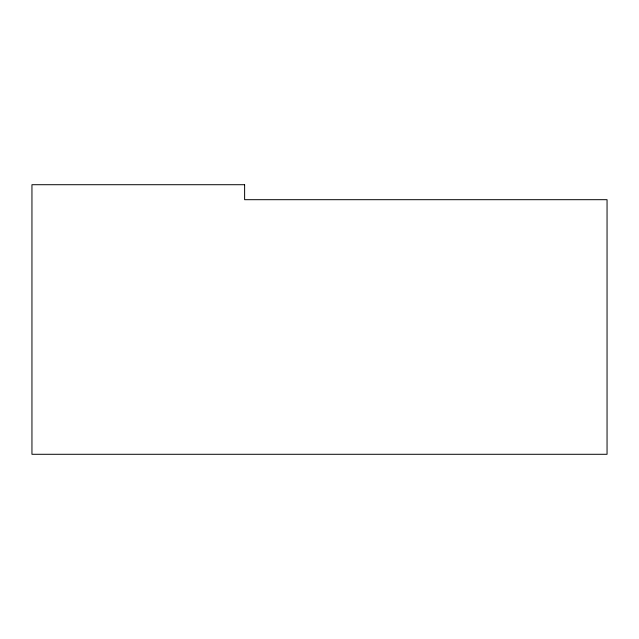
<?xml version="1.0" encoding="UTF-8"?>
<svg xmlns="http://www.w3.org/2000/svg" width="639" height="639" viewBox="0 0 639 639"><rect width="100%" height="100%" fill="white"/><g stroke="black" fill="none" stroke-linecap="round" stroke-linejoin="round"><path stroke-width="0.96" d="M244.617 184.711L31.95 184.711L31.95 454.289L607.05 454.289L607.05 199.688L244.617 199.688L244.617 184.711"/></g></svg>
